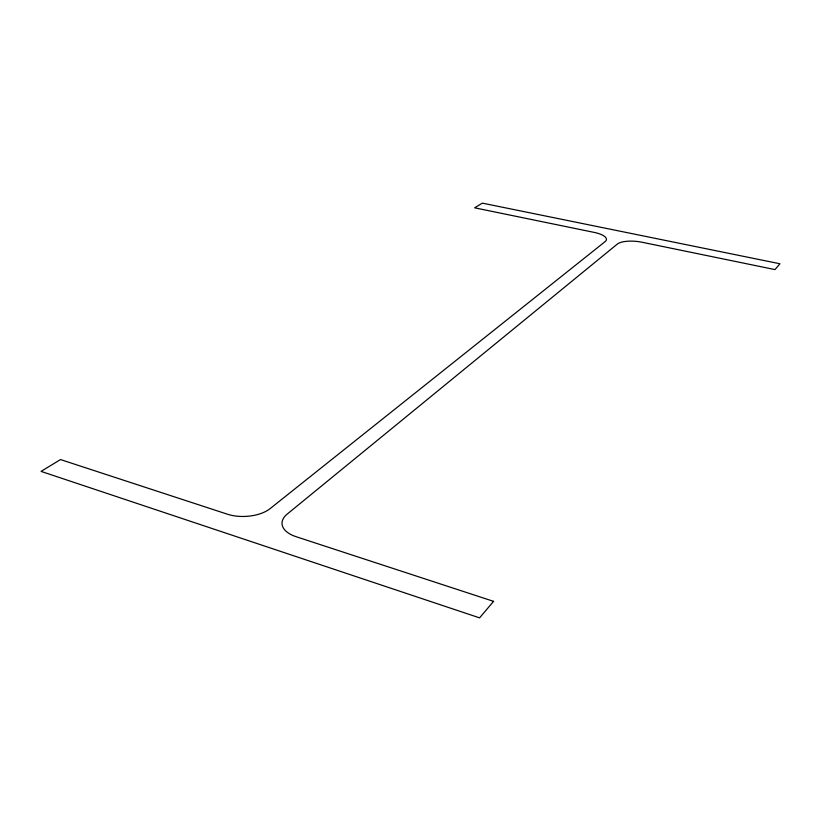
<?xml version="1.0" encoding="UTF-8"?>
<svg xmlns="http://www.w3.org/2000/svg" width="821" height="821" viewBox="0 0 821 821"><rect width="100%" height="100%" fill="white"/><g stroke="black" fill="none" stroke-linecap="round" stroke-linejoin="round"><path stroke-width="1.23" d="M493.585 601.352L479.577 617.864L41.05 471.387L60.508 459.565L227.479 514.223A30.233 15.455 -3 0 0 270.078 508.651L605.139 241.59A19.181 6.465 4.6 0 0 594.394 232.446L474.641 207.816L482.338 203.136L779.95 263.767L775.003 269.596L642.053 242.246A19.519 6.64 5.3 0 0 617.279 244.114L287.145 514.131A30.695 16.297 -1.4 0 0 295.981 536.657L493.585 601.352"/></g></svg>
